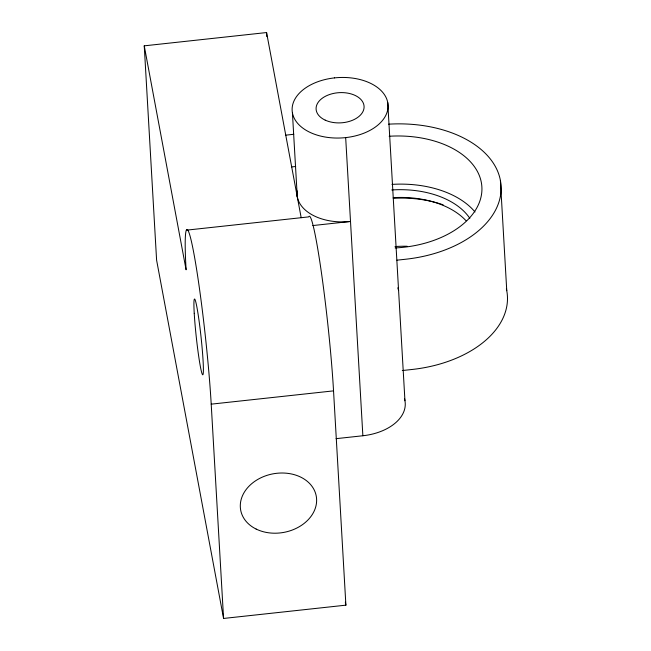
<?xml version="1.0" encoding="UTF-8"?>
<svg xmlns="http://www.w3.org/2000/svg" width="651" height="651" viewBox="0 0 651 651"><rect width="100%" height="100%" fill="white"/><g stroke="black" fill="none" stroke-linecap="round" stroke-linejoin="round"><path stroke-width="0.98" d="M186.357 230.169L308.688 216.889A108.082 6.738 83.8 0 1 321.325 271.931A108.082 6.738 83.8 0 1 333.54 390.869L345.893 605.161L223.57 618.45L156.598 260.131L144.245 45.839L266.576 32.55L301.177 217.686M285.699 135.164L293.772 134.285M291.689 166.925L295.7 166.485M312.773 225.563L350.507 221.462A48.036 30.231 -3.3 0 1 297.1 190.792M396.915 260.18L405.719 259.228A108.082 68.013 -3.3 0 0 500.79 182.907A108.082 68.013 -3.3 0 0 388.623 124.178M402.294 370.541L412.075 369.475A108.082 68.013 -3.3 0 0 506.372 288.816M223.57 618.45L211.209 404.157L333.54 390.869M336.054 438.668L362.867 435.755A48.036 30.231 -3.3 0 0 404.946 400.723L387.752 102.573M398.03 287.482L398.591 290.468A48.036 30.231 -3.3 0 0 398.119 288.523M404.572 398.729L404.946 400.723M345.339 602.175L345.893 605.161M144.245 45.839L186.096 269.791A108.082 6.738 83.8 0 1 193.819 253.117A108.082 6.738 83.8 0 1 211.209 404.157M500.399 180.392L506.755 290.647M345.673 137.613L362.867 435.755M292.429 112.924L297.271 196.781M266.576 32.55L266.804 36.594M389.176 136.254A88.861 55.921 -3.3 0 1 481.886 187.073A88.861 55.921 -3.3 0 1 395.141 247.941M393.245 198.343A88.861 55.921 -3.3 0 1 443.136 204.813M395.019 246.542A88.861 55.921 -3.3 0 1 407.16 246.257M391.951 184.396A88.861 55.921 -3.3 0 1 475.002 211.974M391.747 189.962A80.057 50.379 -3.3 0 1 469.851 218.354M393.196 197.66A80.057 50.379 -3.3 0 1 466.035 220.73M334.516 77.892L333.996 77.949A48.036 30.231 -3.3 0 0 301.82 127.336A48.036 30.231 -3.3 0 0 384.228 118.091A48.036 30.231 -3.3 0 0 334.516 77.892M256.128 529.051A38.425 29.767 -10.6 0 0 316.435 503.361A38.425 29.767 -10.6 0 0 262.825 476.914A38.425 29.767 -10.6 0 0 256.128 529.051M194.234 313.334A38.027 2.368 83.8 0 0 202.339 374.341A38.027 2.368 83.8 0 0 199.393 323.238A38.027 2.368 83.8 0 0 194.234 313.334M325.215 120.142A24.014 15.111 -3.3 0 0 363.836 109.116A24.014 15.111 -3.3 0 0 331.229 93.996A24.014 15.111 -3.3 0 0 325.215 120.142"/></g></svg>
